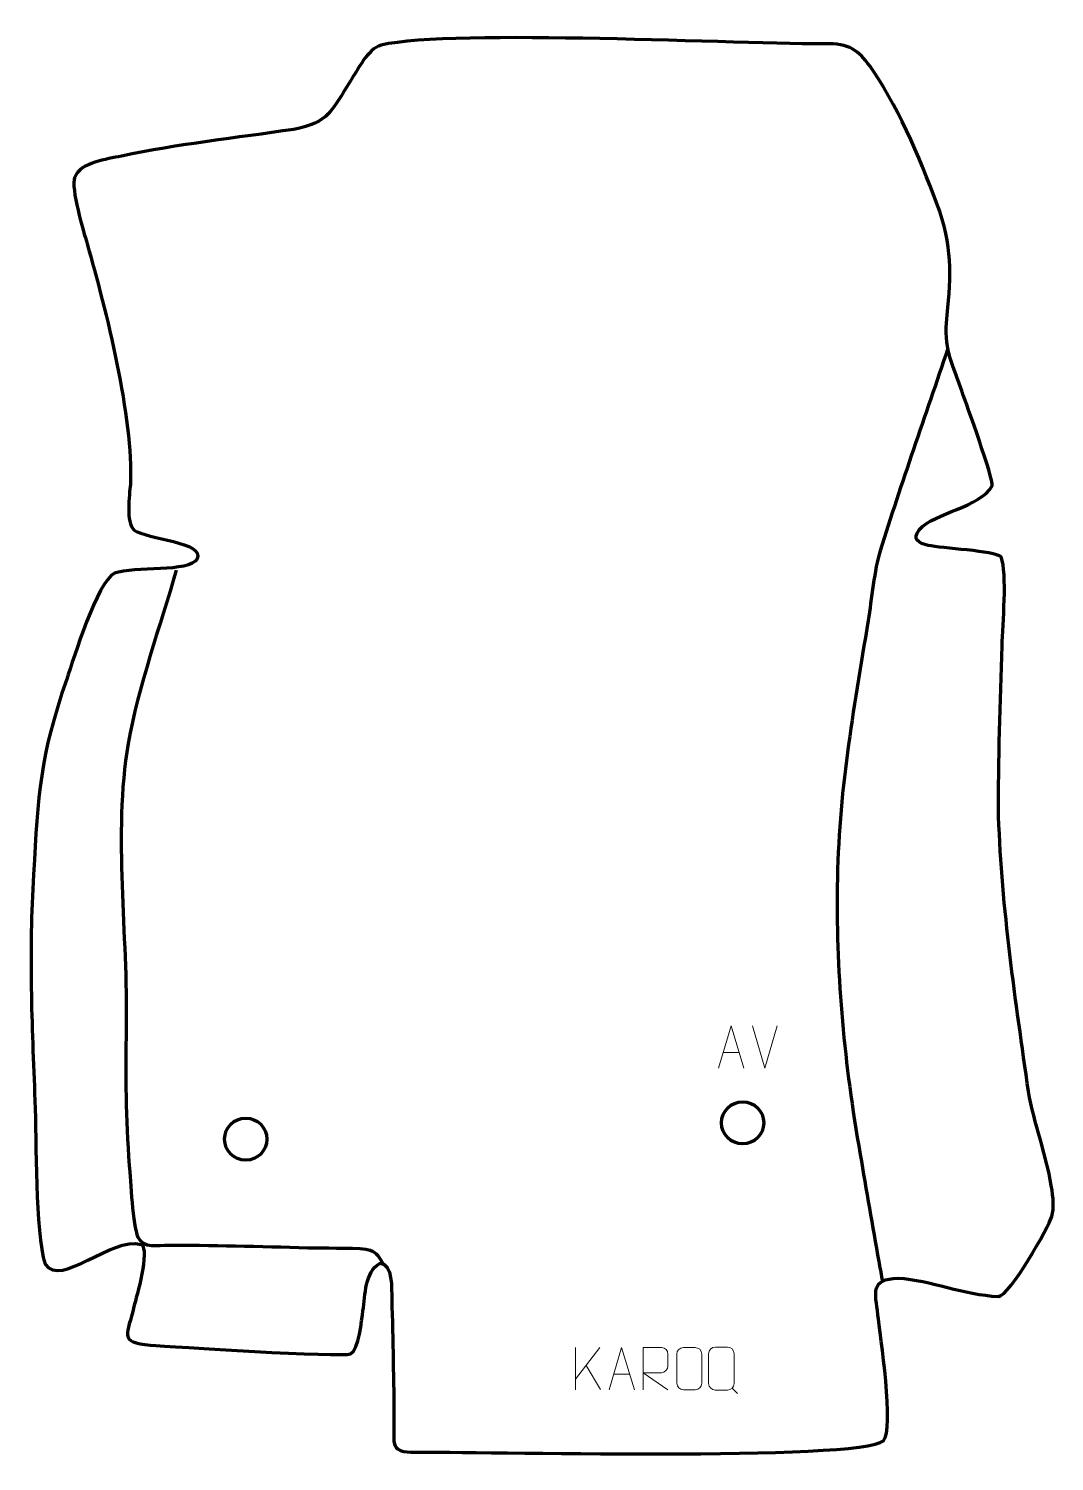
# Model space of a CAD drawing. Header units: millimetres. Extents: x -539 to 68, y 53 to 901.
import ezdxf

# ---------------------------------------------------------------- set-up
doc = ezdxf.new("R2010")
doc.units = ezdxf.units.MM
doc.header["$MEASUREMENT"] = 0
doc.layers.add('layer 2', color=7, linetype='Continuous')
doc.layers.add('layer 3', color=7, linetype='Continuous')

msp = doc.modelspace()

# ---------------------------------------------------------------- linework, layer by layer
at = {"layer": 'layer 2', "color": 142, "lineweight": 200}
for centre in [(-116.4167, 252.9646), (-410.6336, 243.3072)]:
    msp.add_ellipse(centre, major_axis=(0, 12.5), ratio=1, dxfattribs=at)
at = {"layer": 'layer 2', "color": 140, "lineweight": 158}
for points, knots in [([(5.0713, 711.4285), (-8.2328, 671.6993), (-22.5301, 631.5306), (-35.0056, 591.6218), (-35.0056, 591.6218), (-38.4249, 580.6835), (-40.1045, 562.5492), (-42.0762, 550.4826), (-42.0762, 550.4826), (-51.0049, 496.0808), (-59.7813, 448.4097), (-60.4001, 392.7648), (-60.4001, 392.7648), (-60.9643, 336.9373), (-56.2581, 289.0598), (-46.7944, 234.1456), (-46.7944, 234.1456), (-43.1584, 213.0475), (-39.5845, 191.9764), (-35.7941, 170.9011), (-35.7941, 170.9011), (-35.177, 167.4772), (-34.5613, 164.0531), (-33.9475, 160.6286), (-33.9475, 160.6286), (-33.9475, 160.6286), (-33.6844, 159.1588), (-33.6844, 159.1588)], [0, 0, 0, 0, 0.125, 0.125, 0.125, 0.125, 0.25, 0.25, 0.25, 0.25, 0.375, 0.375, 0.375, 0.375, 0.5, 0.5, 0.5, 0.5, 0.625, 0.625, 0.625, 0.625, 0.75, 0.75, 0.75, 0.75, 1, 1, 1, 1]), ([(-451.7767, 580.2548), (-461.2692, 547.4058), (-474.3011, 510.9256), (-480.3591, 477.6553), (-480.3591, 477.6553), (-489.2348, 422.8852), (-480.4888, 364.7412), (-481.4239, 309.083), (-481.4239, 309.083), (-481.8972, 280.9103), (-481.6952, 255.9341), (-479.6149, 227.763), (-479.6149, 227.763), (-478.9666, 218.9836), (-477.5175, 192.063), (-474.5726, 185.3342), (-474.5726, 185.3342), (-471.0317, 178.5894), (-462.7531, 180.4113), (-456.2709, 180.5857), (-456.2709, 180.5857), (-456.2709, 180.5857), (-454.1944, 180.6021), (-454.1944, 180.6021), (-454.1944, 180.6021), (-425.6018, 180.5245), (-397.0462, 179.5925), (-368.466, 178.8917), (-368.466, 178.8917), (-362.1449, 178.7624), (-341.6766, 179.2008), (-337.0523, 177.6325), (-337.0523, 177.6325), (-333.0075, 176.2607), (-331.3404, 172.9108), (-329.2968, 169.4597)], [0, 0, 0, 0, 0.1, 0.1, 0.1, 0.1, 0.2, 0.2, 0.2, 0.2, 0.3, 0.3, 0.3, 0.3, 0.4, 0.4, 0.4, 0.4, 0.5, 0.5, 0.5, 0.5, 0.6, 0.6, 0.6, 0.6, 0.7, 0.7, 0.7, 0.7, 0.8, 0.8, 0.8, 0.8, 1, 1, 1, 1])]:
    msp.add_open_spline(points, degree=3, knots=knots, dxfattribs=at)
at = {"layer": 'layer 3', "color": 242, "lineweight": 158}
msp.add_open_spline([(-382.3922, 841.1524), (-361.015, 845.2209), (-359.9264, 852.3773), (-348.8696, 869.5411), (-348.8696, 869.5411), (-344.7248, 876.1206), (-338.2839, 888.6877), (-330.546, 891.1054), (-330.546, 891.1054), (-286.191, 900.8203), (-118.4893, 891.3451), (-62.8361, 891.8269), (-62.8361, 891.8269), (-50.1518, 890.8955), (-45.7212, 885.249), (-38.6485, 875.2653), (-38.6485, 875.2653), (-22.6826, 851.4619), (-9.5958, 819.5732), (0.3452, 792.6067), (0.3452, 792.6067), (8.3168, 768.1898), (6.697, 751.538), (4.3286, 726.698), (4.3286, 726.698), (2.9668, 709.7115), (8.3823, 701.2739), (13.5817, 685.7758), (13.5817, 685.7758), (16.2935, 677.7933), (32.084, 634.5408), (31.4098, 630.0963), (31.4098, 630.0963), (23.6078, 616.926), (-2.1642, 614.8637), (-11.8144, 604.1293), (-11.8144, 604.1293), (-16.2491, 598.3782), (-12.286, 596.2698), (-6.5404, 594.8158), (-6.5404, 594.8158), (1.3585, 593.1648), (32.7333, 591.5845), (36.6444, 588.1315), (36.6444, 588.1315), (40.4628, 577.7905), (37.5155, 548.173), (37.1821, 535.3874), (37.1821, 535.3874), (36.3174, 502.0371), (34.7968, 467.5241), (35.1763, 434.2574), (35.1763, 434.2574), (36.9472, 380.0184), (45.2624, 325.1814), (52.8082, 271.449), (52.8082, 271.449), (56.2043, 252.3129), (63.2628, 234.4078), (66.339, 215.7626), (66.339, 215.7626), (67.5725, 208.2859), (68.1559, 202.3064), (66.6992, 197.5572), (66.6992, 197.5572), (64.8604, 191.5621), (41.8105, 150.259), (35.0316, 150.1797), (35.0316, 150.1797), (14.4352, 150.9965), (-4.9898, 159.8712), (-24.3639, 161.054), (-24.3639, 161.054), (-41.0405, 160.3753), (-37.8465, 152.7669), (-36.3456, 139.3656), (-36.3456, 139.3656), (-35.0004, 127.9101), (-26.3693, 70.8603), (-33.0414, 64.7128), (-33.0414, 64.7128), (-46.2645, 52.5296), (-278.9762, 58.4094), (-310.165, 58.016), (-310.165, 58.016), (-325.3541, 57.8059), (-322.8959, 62.1783), (-322.9198, 76.0058), (-322.9198, 76.0058), (-322.9616, 100.1601), (-323.5919, 124.3824), (-324.1707, 148.5321), (-324.1707, 148.5321), (-324.3078, 154.2641), (-323.4961, 169.7569), (-331.1178, 169.816), (-331.1178, 169.816), (-340.3417, 164.5553), (-339.7353, 150.9796), (-341.2465, 141.7049), (-341.2465, 141.7049), (-342.0362, 136.2773), (-343.4588, 118.6173), (-348.6078, 116.235), (-348.6078, 116.235), (-353.911, 113.7813), (-455.1298, 120.5997), (-467.1558, 121.3597), (-467.1558, 121.3597), (-486.3498, 122.8661), (-480.5371, 127.6915), (-476.8303, 144.1793), (-476.8303, 144.1793), (-475.37, 150.1343), (-467.3211, 177.4619), (-472.4896, 181.0108), (-472.4896, 181.0108), (-490.3567, 185.8641), (-519.9033, 155.0403), (-529.4851, 169.2444), (-529.4851, 169.2444), (-535.4314, 188.9171), (-534.5572, 242.6845), (-535.4676, 265.9965), (-535.4676, 265.9965), (-537.3267, 311.9518), (-539.1921, 353.8502), (-536.2777, 399.992), (-536.2777, 399.992), (-533.629, 447.4661), (-532.6208, 469.8211), (-516.673, 515.6577), (-516.673, 515.6577), (-512.358, 528.1505), (-498.9251, 573.0316), (-488.2687, 578.3952), (-488.2687, 578.3952), (-476.8891, 582.6991), (-443.7568, 578.4443), (-439.4445, 586.9653), (-439.4445, 586.9653), (-434.5212, 596.6933), (-469.3149, 598.6218), (-476.7102, 603.9323), (-476.7102, 603.9323), (-481.8973, 608.4517), (-479.415, 624.69), (-478.983, 630.9686), (-478.983, 630.9686), (-477.1435, 670.4016), (-493.392, 734.5034), (-504.5902, 773.4381), (-504.5902, 773.4381), (-506.6092, 780.458), (-514.4315, 806.5373), (-511.9518, 812.7766), (-511.9518, 812.7766), (-508.3363, 821.8742), (-492.7766, 823.5014), (-484.2106, 825.3246), (-484.2106, 825.3246), (-450.6593, 832.4653), (-416.3123, 836.1219), (-382.3922, 841.1524)], degree=3, knots=[0, 0, 0, 0, 0.02380952, 0.02380952, 0.02380952, 0.02380952, 0.04761905, 0.04761905, 0.04761905, 0.04761905, 0.07142857, 0.07142857, 0.07142857, 0.07142857, 0.0952381, 0.0952381, 0.0952381, 0.0952381, 0.11904762, 0.11904762, 0.11904762, 0.11904762, 0.14285714, 0.14285714, 0.14285714, 0.14285714, 0.16666667, 0.16666667, 0.16666667, 0.16666667, 0.19047619, 0.19047619, 0.19047619, 0.19047619, 0.21428571, 0.21428571, 0.21428571, 0.21428571, 0.23809524, 0.23809524, 0.23809524, 0.23809524, 0.26190476, 0.26190476, 0.26190476, 0.26190476, 0.28571429, 0.28571429, 0.28571429, 0.28571429, 0.30952381, 0.30952381, 0.30952381, 0.30952381, 0.33333333, 0.33333333, 0.33333333, 0.33333333, 0.35714286, 0.35714286, 0.35714286, 0.35714286, 0.38095238, 0.38095238, 0.38095238, 0.38095238, 0.4047619, 0.4047619, 0.4047619, 0.4047619, 0.42857143, 0.42857143, 0.42857143, 0.42857143, 0.45238095, 0.45238095, 0.45238095, 0.45238095, 0.47619048, 0.47619048, 0.47619048, 0.47619048, 0.5, 0.5, 0.5, 0.5, 0.52380952, 0.52380952, 0.52380952, 0.52380952, 0.54761905, 0.54761905, 0.54761905, 0.54761905, 0.57142857, 0.57142857, 0.57142857, 0.57142857, 0.5952381, 0.5952381, 0.5952381, 0.5952381, 0.61904762, 0.61904762, 0.61904762, 0.61904762, 0.64285714, 0.64285714, 0.64285714, 0.64285714, 0.66666667, 0.66666667, 0.66666667, 0.66666667, 0.69047619, 0.69047619, 0.69047619, 0.69047619, 0.71428571, 0.71428571, 0.71428571, 0.71428571, 0.73809524, 0.73809524, 0.73809524, 0.73809524, 0.76190476, 0.76190476, 0.76190476, 0.76190476, 0.78571429, 0.78571429, 0.78571429, 0.78571429, 0.80952381, 0.80952381, 0.80952381, 0.80952381, 0.83333333, 0.83333333, 0.83333333, 0.83333333, 0.85714286, 0.85714286, 0.85714286, 0.85714286, 0.88095238, 0.88095238, 0.88095238, 0.88095238, 0.9047619, 0.9047619, 0.9047619, 0.9047619, 0.92857143, 0.92857143, 0.92857143, 0.92857143, 0.95238095, 0.95238095, 0.95238095, 0.95238095, 1, 1, 1, 1], dxfattribs=at)
at = {"layer": 'layer 3', "color": 250, "lineweight": 9}
for points, knots in [([(-130.6722, 285.3854), (-130.6722, 285.3854), (-123.3012, 310.3389), (-123.3012, 310.3389), (-123.3012, 310.3389), (-123.3012, 310.3389), (-115.7313, 285.3854), (-115.7313, 285.3854)], [0, 0, 0, 0, 0.33333333, 0.33333333, 0.33333333, 0.33333333, 1, 1, 1, 1]), ([(-195.4575, 94.9229), (-195.4575, 94.9229), (-188.0865, 119.8764), (-188.0865, 119.8764), (-188.0865, 119.8764), (-188.0865, 119.8764), (-180.5166, 94.9229), (-180.5166, 94.9229)], [0, 0, 0, 0, 0.33333333, 0.33333333, 0.33333333, 0.33333333, 1, 1, 1, 1]), ([(-175.319, 94.9229), (-175.319, 94.9229), (-175.319, 119.8764), (-175.319, 119.8764), (-175.319, 119.8764), (-171.7242, 119.8764), (-168.1287, 119.8764), (-164.5335, 119.8764), (-164.5335, 119.8764), (-162.2082, 119.8387), (-160.6509, 118.3487), (-160.655, 115.9823), (-160.655, 115.9823), (-160.6554, 113.9468), (-160.6554, 110.8874), (-160.655, 108.8514), (-160.655, 108.8514), (-160.6615, 106.9759), (-162.4738, 105.0341), (-164.4833, 105.015), (-164.4833, 105.015), (-164.4833, 105.015), (-175.319, 105.015), (-175.319, 105.015), (-175.319, 105.015), (-175.319, 105.015), (-160.6643, 94.9229), (-160.6643, 94.9229)], [0, 0, 0, 0, 0.125, 0.125, 0.125, 0.125, 0.25, 0.25, 0.25, 0.25, 0.375, 0.375, 0.375, 0.375, 0.5, 0.5, 0.5, 0.5, 0.625, 0.625, 0.625, 0.625, 0.75, 0.75, 0.75, 0.75, 1, 1, 1, 1]), ([(-151.5065, 119.8761), (-149.1808, 119.8761), (-146.8547, 119.8761), (-144.5286, 119.8761), (-144.5286, 119.8761), (-142.582, 119.9117), (-140.5906, 118.4201), (-140.5639, 115.9825), (-140.5639, 115.9825), (-140.5643, 110.2356), (-140.5643, 104.4883), (-140.5639, 98.7406), (-140.5639, 98.7406), (-140.7037, 96.4172), (-142.3809, 94.9376), (-144.5286, 94.9268), (-144.5286, 94.9268), (-146.8605, 94.9272), (-149.1924, 94.9272), (-151.5239, 94.9268), (-151.5239, 94.9268), (-153.4489, 94.8214), (-155.421, 96.7059), (-155.4098, 98.7232), (-155.4098, 98.7232), (-155.4095, 104.4933), (-155.4095, 110.263), (-155.4098, 116.0323), (-155.4098, 116.0323), (-155.4056, 118.1704), (-153.6589, 119.8896), (-151.5065, 119.8761)], [0, 0, 0, 0, 0.11111111, 0.11111111, 0.11111111, 0.11111111, 0.22222222, 0.22222222, 0.22222222, 0.22222222, 0.33333333, 0.33333333, 0.33333333, 0.33333333, 0.44444444, 0.44444444, 0.44444444, 0.44444444, 0.55555556, 0.55555556, 0.55555556, 0.55555556, 0.66666667, 0.66666667, 0.66666667, 0.66666667, 0.77777778, 0.77777778, 0.77777778, 0.77777778, 1, 1, 1, 1]), ([(-132.5701, 120.1534), (-130.2023, 120.1534), (-127.8343, 120.1534), (-125.4663, 120.1534), (-125.4663, 120.1534), (-123.4845, 120.1896), (-121.4572, 118.6711), (-121.4301, 116.1895), (-121.4301, 116.1895), (-121.4304, 110.3389), (-121.4304, 104.488), (-121.4301, 98.6366), (-121.4301, 98.6366), (-121.5723, 96.2713), (-123.2798, 94.765), (-125.4663, 94.754), (-125.4663, 94.754), (-127.8403, 94.7545), (-130.2141, 94.7545), (-132.5876, 94.754), (-132.5876, 94.754), (-134.5475, 94.6468), (-136.5553, 96.5653), (-136.5438, 98.619), (-136.5438, 98.619), (-136.5435, 104.493), (-136.5435, 110.3668), (-136.5438, 116.2402), (-136.5438, 116.2402), (-136.5395, 118.4168), (-134.7613, 120.1671), (-132.5701, 120.1534)], [0, 0, 0, 0, 0.11111111, 0.11111111, 0.11111111, 0.11111111, 0.22222222, 0.22222222, 0.22222222, 0.22222222, 0.33333333, 0.33333333, 0.33333333, 0.33333333, 0.44444444, 0.44444444, 0.44444444, 0.44444444, 0.55555556, 0.55555556, 0.55555556, 0.55555556, 0.66666667, 0.66666667, 0.66666667, 0.66666667, 0.77777778, 0.77777778, 0.77777778, 0.77777778, 1, 1, 1, 1])]:
    msp.add_open_spline(points, degree=3, knots=knots, dxfattribs=at)
for points in [[(-103.3127, 285.3781), (-103.3127, 285.3781), (-110.6345, 310.3317), (-110.6345, 310.3317)], [(-95.9908, 310.3317), (-95.9908, 310.3317), (-103.3126, 285.3781), (-103.3126, 285.3781)], [(-127.9496, 294.6348), (-127.9496, 294.6348), (-118.4539, 294.6348), (-118.4539, 294.6348)], [(-215.3378, 119.8764), (-215.3378, 119.8764), (-215.3378, 94.9228), (-215.3378, 94.9228)], [(-200.9616, 119.8764), (-200.9616, 119.8764), (-215.3378, 101.2367), (-215.3378, 101.2367)], [(-200.6363, 95.0186), (-200.6363, 95.0186), (-209.1068, 109.3322), (-209.1068, 109.3322)], [(-192.7349, 104.1723), (-192.7349, 104.1723), (-183.2392, 104.1723), (-183.2392, 104.1723)], [(-122.64, 95.852), (-122.64, 95.852), (-119.4298, 92.6451), (-119.4298, 92.6451)]]:
    msp.add_open_spline(points, degree=3, dxfattribs=at)

doc.saveas('drawing.dxf')
